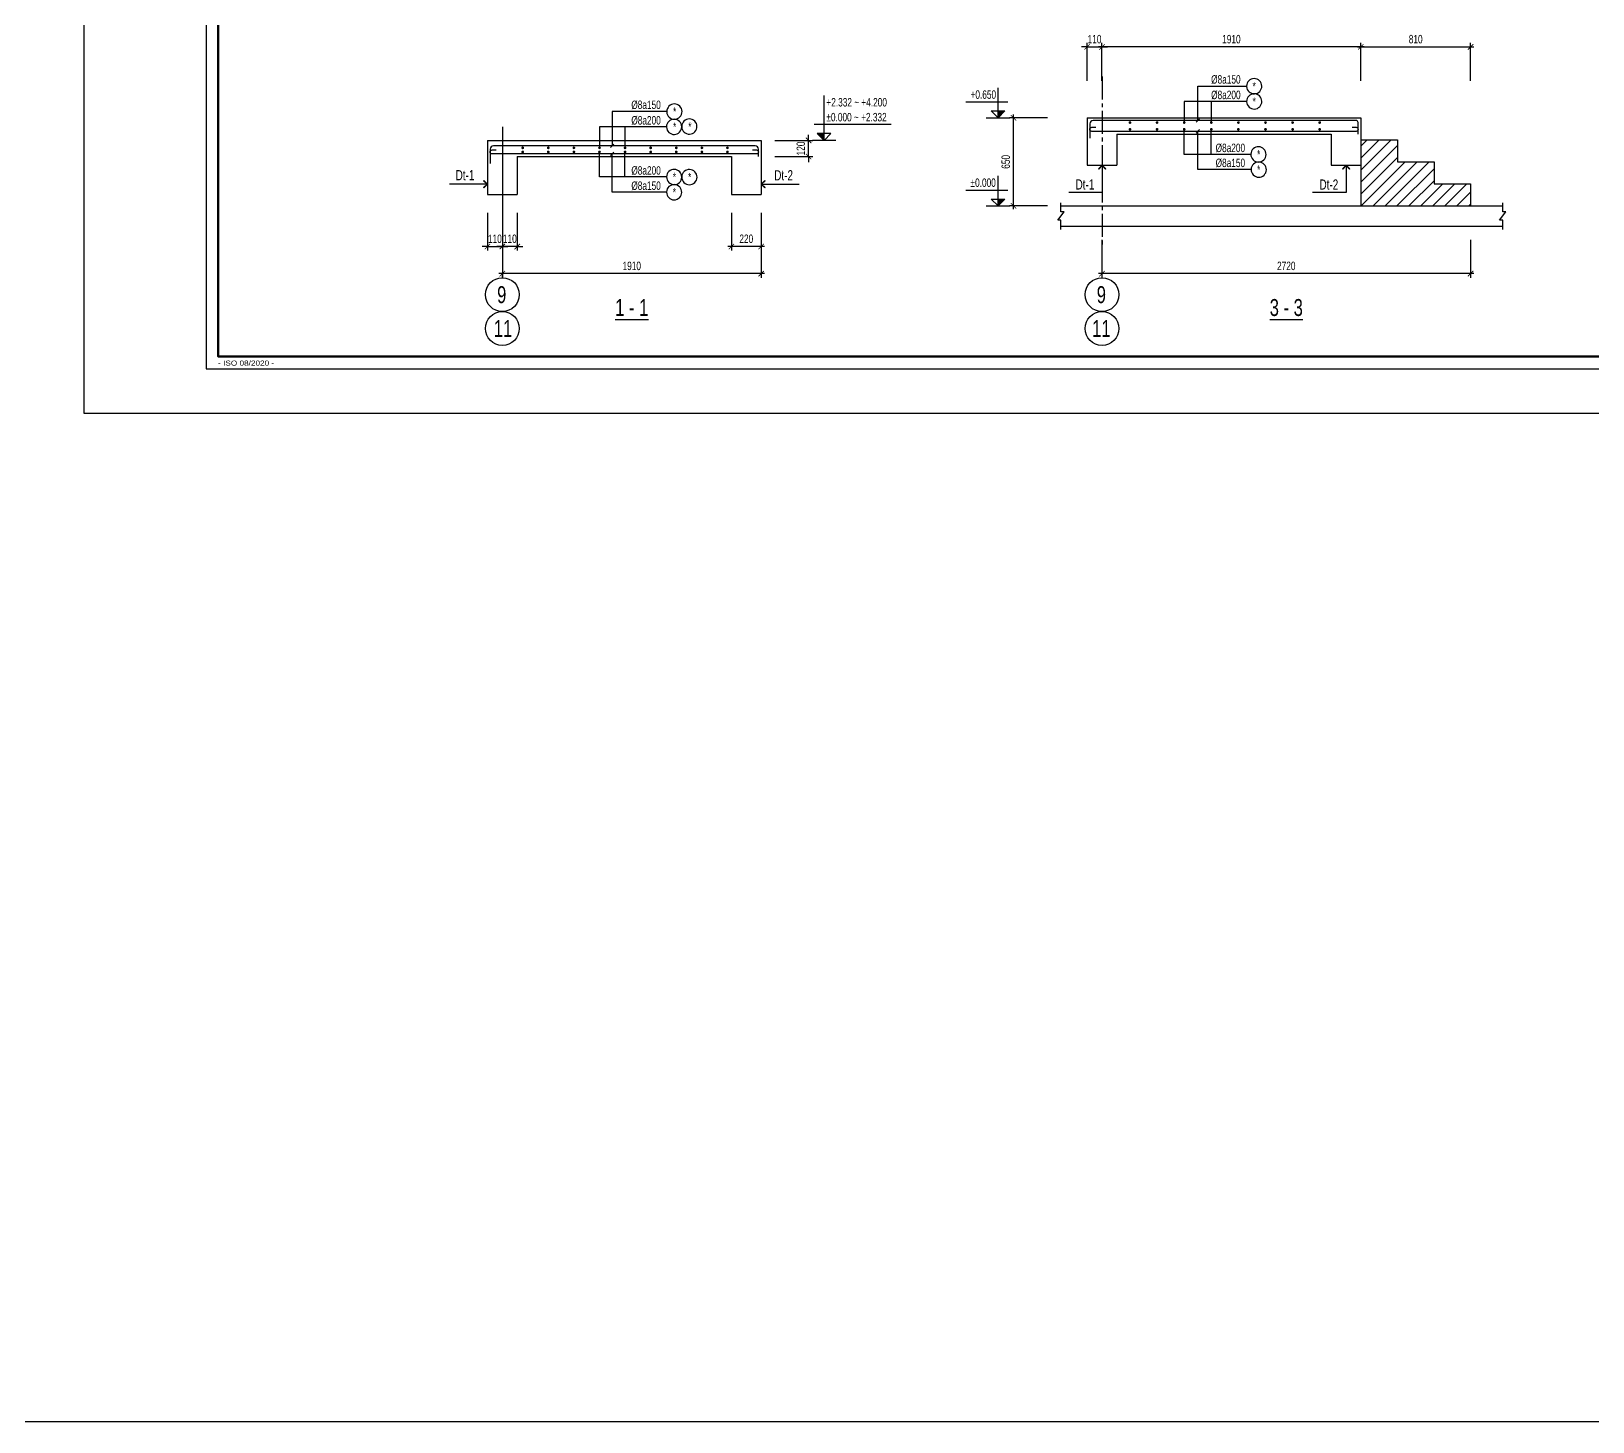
# Model space of a CAD drawing. Header units: millimetres. Extents: x -77370 to 109412, y -14880 to 214694.
# Drawn here: x -781 to 22265, y -14880 to 5642 of the extents above; entities that cross this region are included whole.
import ezdxf
from ezdxf.enums import TextEntityAlignment as Align

# ---------------------------------------------------------------- set-up
doc = ezdxf.new("R2010")
doc.units = ezdxf.units.MM
doc.header["$LTSCALE"] = 300
doc.header["$MEASUREMENT"] = 0
doc.header["$PDMODE"] = 66
doc.linetypes.add('CENTER2', pattern=[1.125, 0.75, -0.125, 0.125, -0.125])
doc.layers.get('0').update_dxf_attribs({"linetype": 'CONTINUOUS'})
doc.layers.get('DEFPOINTS').update_dxf_attribs({"linetype": 'CONTINUOUS'})
for name, color, linetype in [('CDC -TEXT KHUNG', 7, 'CONTINUOUS'), ('CDC-KHUNGTEN', 7, 'CONTINUOUS'), ('CDC.01.AXIS', 160, 'CENTER2'), ('CDC.02.DIM', 1, 'CONTINUOUS'), ('CDC.03.BORDER', 3, 'CONTINUOUS'), ('CDC.05.STEEL', 4, 'CONTINUOUS'), ('CDC.06.TEXT', 2, 'CONTINUOUS'), ('CDC.10.HATCH', 251, 'CONTINUOUS'), ('CDC.11.NOTE', 8, 'CONTINUOUS'), ('CDC.14.STEELNUM', 2, 'CONTINUOUS'), ('KCS_SNODE', 6, 'CONTINUOUS'), ('TEXTCOL_SHAPE', 6, 'CONTINUOUS')]:
    doc.layers.add(name, color=color, linetype=linetype)
doc.styles.add('KCS_SMTEXT', font='arial.ttf', dxfattribs={"width": 0.7})
doc.styles.add('KT CDC', font='arial.ttf', dxfattribs={"width": 0.85, "height": 200})
doc.styles.add('SMTEXT', font='arial.ttf', dxfattribs={"width": 0.7})
doc.dimstyles.new('KCS_DIM25', dxfattribs={"dimscale": 2, "dimtxt": 62.5, "dimasz": 40, "dimexe": 30, "dimexo": 0, "dimgap": 25, "dimtad": 1, "dimdec": 0, "dimlfac": 0.5, "dimzin": 13, "dimdsep": 46, "dimtxsty": 'KCS_SMTEXT', "dimblk": 'ARCHTICK', "dimcen": 0, "dimdle": 25, "dimclrd": 1, "dimclre": 1, "dimclrt": 2, "dimadec": 0, "dimazin": 0, "dimtfac": 1, "dimtdec": 0, "dimtix": 1, "dimtmove": 2, "dimatfit": 3, "dimfxl": 1, "dimtolj": 1, "dimtzin": 13, "dimarcsym": 0})

# ---------------------------------------------------------------- blocks, each defined once
blk = doc.blocks.new('_ArchTick')
at = {"color": 0, "linetype": 'ByBlock', "const_width": 0.15}
blk.add_lwpolyline([(-0.5, -0.5), (0.5, 0.5)], dxfattribs=at)
blk = doc.blocks.new('*D205')
at = {"layer": 'CDC.02.DIM', "color": 1, "lineweight": -2, "transparency": 16777216}
for p, q in [((6172, 2964), (6172, 2404)), ((6392, 2964), (6392, 2404)), ((6172, 2464), (6092, 2464)), ((6392, 2464), (6172, 2464)), ((6392, 2464), (6472, 2464))]:
    blk.add_line(p, q, dxfattribs=at)
at = {"layer": 'DEFPOINTS', "color": 0, "transparency": 16777216}
for p in [(6172, 2964), (6392, 2964), (6172, 2464)]:
    blk.add_point(p, dxfattribs=at)
at = {"layer": 'CDC.02.DIM', "color": 1, "lineweight": -2, "transparency": 16777216, "xscale": 80, "yscale": 80, "zscale": 80}
blk.add_blockref('_ArchTick', (6172, 2464), dxfattribs=at)
at = {"layer": 'CDC.02.DIM', "color": 1, "lineweight": -2, "transparency": 16777216, "xscale": 80, "yscale": 80, "zscale": 80, "rotation": 180}
blk.add_blockref('_ArchTick', (6392, 2464), dxfattribs=at)
at = {"layer": 'CDC.02.DIM', "color": 2, "transparency": 16777216, "insert": (6282, 2578), "char_height": 125, "attachment_point": 5, "style": 'KCS_SMTEXT'}
blk.add_mtext('\\A1;110', dxfattribs=at)
blk = doc.blocks.new('*D206')
at = {"layer": 'CDC.02.DIM', "color": 1, "lineweight": -2, "transparency": 16777216}
for p, q in [((5952, 2964), (5952, 2404)), ((6172, 2964), (6172, 2404)), ((5952, 2464), (5872, 2464)), ((5952, 2464), (6172, 2464)), ((6172, 2464), (6252, 2464))]:
    blk.add_line(p, q, dxfattribs=at)
at = {"layer": 'DEFPOINTS', "color": 0, "transparency": 16777216}
for p in [(5952, 2964), (6172, 2964), (6172, 2464)]:
    blk.add_point(p, dxfattribs=at)
at = {"layer": 'CDC.02.DIM', "color": 1, "lineweight": -2, "transparency": 16777216, "xscale": 80, "yscale": 80, "zscale": 80}
blk.add_blockref('_ArchTick', (5952, 2464), dxfattribs=at)
at = {"layer": 'CDC.02.DIM', "color": 1, "lineweight": -2, "transparency": 16777216, "xscale": 80, "yscale": 80, "zscale": 80, "rotation": 180}
blk.add_blockref('_ArchTick', (6172, 2464), dxfattribs=at)
at = {"layer": 'CDC.02.DIM', "color": 2, "transparency": 16777216, "insert": (6062, 2578), "char_height": 125, "attachment_point": 5, "style": 'KCS_SMTEXT'}
blk.add_mtext('\\A1;110', dxfattribs=at)
blk = doc.blocks.new('*D207')
at = {"layer": 'CDC.02.DIM', "color": 1, "lineweight": -2, "transparency": 16777216}
for p, q in [((6172, 2564), (6172, 2004)), ((9992, 2564), (9992, 2004)), ((10042, 2064), (6122, 2064))]:
    blk.add_line(p, q, dxfattribs=at)
at = {"layer": 'DEFPOINTS', "color": 0, "transparency": 16777216}
for p in [(6172, 2564), (9992, 2564), (6172, 2064)]:
    blk.add_point(p, dxfattribs=at)
at = {"layer": 'CDC.02.DIM', "color": 1, "lineweight": -2, "transparency": 16777216, "xscale": 80, "yscale": 80, "zscale": 80, "rotation": 180}
blk.add_blockref('_ArchTick', (6172, 2064), dxfattribs=at)
at = {"layer": 'CDC.02.DIM', "color": 1, "lineweight": -2, "transparency": 16777216, "xscale": 80, "yscale": 80, "zscale": 80}
blk.add_blockref('_ArchTick', (9992, 2064), dxfattribs=at)
at = {"layer": 'CDC.02.DIM', "color": 2, "transparency": 16777216, "insert": (8082, 2178), "char_height": 125, "attachment_point": 5, "style": 'KCS_SMTEXT'}
blk.add_mtext('\\A1;1910', dxfattribs=at)
blk = doc.blocks.new('*D208')
at = {"layer": 'CDC.02.DIM', "color": 1, "lineweight": -2, "transparency": 16777216}
for p, q in [((9552, 2964), (9552, 2404)), ((9992, 2964), (9992, 2404)), ((10042, 2464), (9502, 2464))]:
    blk.add_line(p, q, dxfattribs=at)
at = {"layer": 'DEFPOINTS', "color": 0, "transparency": 16777216}
for p in [(9552, 2964), (9992, 2964), (9552, 2464)]:
    blk.add_point(p, dxfattribs=at)
at = {"layer": 'CDC.02.DIM', "color": 1, "lineweight": -2, "transparency": 16777216, "xscale": 80, "yscale": 80, "zscale": 80, "rotation": 180}
blk.add_blockref('_ArchTick', (9552, 2464), dxfattribs=at)
at = {"layer": 'CDC.02.DIM', "color": 1, "lineweight": -2, "transparency": 16777216, "xscale": 80, "yscale": 80, "zscale": 80}
blk.add_blockref('_ArchTick', (9992, 2464), dxfattribs=at)
at = {"layer": 'CDC.02.DIM', "color": 2, "transparency": 16777216, "insert": (9772, 2578), "char_height": 125, "attachment_point": 5, "style": 'KCS_SMTEXT'}
blk.add_mtext('\\A1;220', dxfattribs=at)
blk = doc.blocks.new('*D209')
at = {"layer": 'CDC.02.DIM', "color": 1, "lineweight": -2, "transparency": 16777216}
for p, q in [((10192, 4031), (10752, 4031)), ((10692, 4031), (10692, 4111)), ((10692, 3791), (10692, 4031)), ((10192, 3791), (10752, 3791)), ((10692, 3791), (10692, 3711))]:
    blk.add_line(p, q, dxfattribs=at)
at = {"layer": 'DEFPOINTS', "color": 0, "transparency": 16777216}
for p in [(10192, 4031), (10692, 4031), (10192, 3791)]:
    blk.add_point(p, dxfattribs=at)
at = {"layer": 'CDC.02.DIM', "color": 1, "lineweight": -2, "transparency": 16777216, "xscale": 80, "yscale": 80, "zscale": 80}
for p, rotation in [((10692, 4031), 270), ((10692, 3791), 90)]:
    blk.add_blockref('_ArchTick', p, dxfattribs=dict(at, rotation=rotation))
at = {"layer": 'CDC.02.DIM', "color": 2, "transparency": 16777216, "insert": (10578, 3911), "char_height": 125, "attachment_point": 5, "rotation": 90, "style": 'KCS_SMTEXT'}
blk.add_mtext('\\A1;120', dxfattribs=at)
blk = doc.blocks.new('*D210')
at = {"layer": 'CDC.02.DIM', "color": 1, "lineweight": -2, "transparency": 16777216}
for p, q in [((18792, 5410), (20512, 5410)), ((18842, 4910), (18842, 5470)), ((20462, 4910), (20462, 5470))]:
    blk.add_line(p, q, dxfattribs=at)
at = {"layer": 'DEFPOINTS', "color": 0, "transparency": 16777216}
for p in [(20462, 5410), (18842, 4910), (20462, 4910)]:
    blk.add_point(p, dxfattribs=at)
at = {"layer": 'CDC.02.DIM', "color": 1, "lineweight": -2, "transparency": 16777216, "xscale": 80, "yscale": 80, "zscale": 80, "rotation": 180}
blk.add_blockref('_ArchTick', (18842, 5410), dxfattribs=at)
at = {"layer": 'CDC.02.DIM', "color": 1, "lineweight": -2, "transparency": 16777216, "xscale": 80, "yscale": 80, "zscale": 80}
blk.add_blockref('_ArchTick', (20462, 5410), dxfattribs=at)
at = {"layer": 'CDC.02.DIM', "color": 2, "transparency": 16777216, "insert": (19652, 5524), "char_height": 125, "attachment_point": 5, "style": 'KCS_SMTEXT'}
blk.add_mtext('\\A1;810', dxfattribs=at)
blk = doc.blocks.new('*D211')
at = {"layer": 'CDC.02.DIM', "color": 1, "lineweight": -2, "transparency": 16777216}
for p, q in [((13716, 3014), (13716, 4414)), ((14216, 4364), (13656, 4364)), ((14216, 3064), (13656, 3064))]:
    blk.add_line(p, q, dxfattribs=at)
at = {"layer": 'DEFPOINTS', "color": 0, "transparency": 16777216}
for p in [(13716, 4364), (14216, 4364), (14216, 3064)]:
    blk.add_point(p, dxfattribs=at)
at = {"layer": 'CDC.02.DIM', "color": 1, "lineweight": -2, "transparency": 16777216, "xscale": 80, "yscale": 80, "zscale": 80}
for p, rotation in [((13716, 4364), 90), ((13716, 3064), 270)]:
    blk.add_blockref('_ArchTick', p, dxfattribs=dict(at, rotation=rotation))
at = {"layer": 'CDC.02.DIM', "color": 2, "transparency": 16777216, "insert": (13602, 3714), "char_height": 125, "attachment_point": 5, "rotation": 90, "style": 'KCS_SMTEXT'}
blk.add_mtext('\\A1;650', dxfattribs=at)
blk = doc.blocks.new('*D212')
at = {"layer": 'CDC.02.DIM', "color": 1, "lineweight": -2, "transparency": 16777216}
for p, q in [((15022, 2564), (15022, 2004)), ((20462, 2564), (20462, 2004)), ((20512, 2064), (14972, 2064))]:
    blk.add_line(p, q, dxfattribs=at)
at = {"layer": 'DEFPOINTS', "color": 0, "transparency": 16777216}
for p in [(15022, 2564), (20462, 2564), (15022, 2064)]:
    blk.add_point(p, dxfattribs=at)
at = {"layer": 'CDC.02.DIM', "color": 1, "lineweight": -2, "transparency": 16777216, "xscale": 80, "yscale": 80, "zscale": 80, "rotation": 180}
blk.add_blockref('_ArchTick', (15022, 2064), dxfattribs=at)
at = {"layer": 'CDC.02.DIM', "color": 1, "lineweight": -2, "transparency": 16777216, "xscale": 80, "yscale": 80, "zscale": 80}
blk.add_blockref('_ArchTick', (20462, 2064), dxfattribs=at)
at = {"layer": 'CDC.02.DIM', "color": 2, "transparency": 16777216, "insert": (17742, 2178), "char_height": 125, "attachment_point": 5, "style": 'KCS_SMTEXT'}
blk.add_mtext('\\A1;2720', dxfattribs=at)
blk = doc.blocks.new('*D213')
at = {"layer": 'CDC.02.DIM', "color": 1, "lineweight": -2, "transparency": 16777216}
for p, q in [((18892, 5410), (14972, 5410)), ((15022, 4910), (15022, 5470)), ((18842, 4910), (18842, 5470))]:
    blk.add_line(p, q, dxfattribs=at)
at = {"layer": 'DEFPOINTS', "color": 0, "transparency": 16777216}
for p in [(15022, 5410), (15022, 4910), (18842, 4910)]:
    blk.add_point(p, dxfattribs=at)
at = {"layer": 'CDC.02.DIM', "color": 1, "lineweight": -2, "transparency": 16777216, "xscale": 80, "yscale": 80, "zscale": 80, "rotation": 180}
blk.add_blockref('_ArchTick', (15022, 5410), dxfattribs=at)
at = {"layer": 'CDC.02.DIM', "color": 1, "lineweight": -2, "transparency": 16777216, "xscale": 80, "yscale": 80, "zscale": 80}
blk.add_blockref('_ArchTick', (18842, 5410), dxfattribs=at)
at = {"layer": 'CDC.02.DIM', "color": 2, "transparency": 16777216, "insert": (16932, 5524), "char_height": 125, "attachment_point": 5, "style": 'KCS_SMTEXT'}
blk.add_mtext('\\A1;1910', dxfattribs=at)
blk = doc.blocks.new('*D483')
at = {"layer": 'CDC.02.DIM', "color": 1, "lineweight": -2, "transparency": 16777216}
for p, q in [((14802, 5410), (14722, 5410)), ((14802, 4910), (14802, 5470)), ((14802, 5410), (15022, 5410)), ((15022, 4910), (15022, 5470)), ((15022, 5410), (15102, 5410))]:
    blk.add_line(p, q, dxfattribs=at)
at = {"layer": 'DEFPOINTS', "color": 0, "transparency": 16777216}
for p in [(15022, 5410), (14802, 4910), (15022, 4910)]:
    blk.add_point(p, dxfattribs=at)
at = {"layer": 'CDC.02.DIM', "color": 1, "lineweight": -2, "transparency": 16777216, "xscale": 80, "yscale": 80, "zscale": 80}
blk.add_blockref('_ArchTick', (14802, 5410), dxfattribs=at)
at = {"layer": 'CDC.02.DIM', "color": 1, "lineweight": -2, "transparency": 16777216, "xscale": 80, "yscale": 80, "zscale": 80, "rotation": 180}
blk.add_blockref('_ArchTick', (15022, 5410), dxfattribs=at)
at = {"layer": 'CDC.02.DIM', "color": 2, "transparency": 16777216, "insert": (14912, 5524), "char_height": 125, "attachment_point": 5, "style": 'KCS_SMTEXT'}
blk.add_mtext('\\A1;110', dxfattribs=at)
blk = doc.blocks.new('Khung tên chuẩn')
at = {"layer": 'CDC-KHUNGTEN', "color": 8}
blk.add_lwpolyline([(75096, 1100), (83000, 1100), (83000, 58300), (3000, 58300), (3000, 1100), (75096, 1100)], dxfattribs=at)
at = {"layer": 'CDC-KHUNGTEN', "color": 255, "lineweight": 60}
blk.add_lwpolyline([(74900, 1400), (74900, 58000), (3300, 58000), (3300, 1400), (74900, 1400)], close=True, dxfattribs=at)
at = {"layer": 'DEFPOINTS', "color": 1, "ltscale": 0.2}
blk.add_lwpolyline([(0, 0), (0, 59400), (84100, 59400), (84100, 0), (0, 0)], close=True, dxfattribs=at)
at = {"layer": 'CDC -TEXT KHUNG', "color": 6, "style": 'KT CDC', "width": 1.15}
blk.add_text('- ISO 08/2020 -', height=125.69, dxfattribs=at).set_placement((3294, 1177))

msp = doc.modelspace()

# ---------------------------------------------------------------- hatches: boundary and pattern name
at = {"layer": 'CDC.10.HATCH'}
h = msp.add_hatch(dxfattribs=at)
h.set_pattern_fill('ANSI31', color=256, scale=1000, style=0)
h.set_pattern_definition([(45, (-2393833.85, 1002705.31), (-88.3883476, 88.3883476), [])])
h.paths.add_polyline_path([(20462.2, 3389.2), (19922.2, 3389.2), (19922.2, 3714.2), (19382.2, 3714.2), (19382.2, 4039.2), (18842.2, 4039.2), (18842.2, 3064.2), (20462.2, 3064.2)])

# ---------------------------------------------------------------- linework, layer by layer
at = {"layer": 'CDC.01.AXIS', "ltscale": 1.5}
msp.add_line((15022.2, 4971.2, 0), (15022.2, 2490.3, 0), dxfattribs=at)
at = {"layer": 'CDC.01.AXIS'}
for p in [(6172.2, 4230.8, 0), (6172.2, 4030.8, 0)]:
    msp.add_line(p, (6172.2, 2964.2, 0), dxfattribs=at)
at = {"layer": 'CDC.02.DIM', "color": 1, "linetype": 'ByBlock'}
for p, q in [((10920.4, 4030.8, 0), (10920.4, 4692, 0)), ((13488, 4364.3, 0), (13488, 4805.4, 0)), ((13014.6, 4597.8, 0), (13631.9, 4597.8, 0)), ((13387.3, 4464.9, 0), (13588.6, 4464.9, 0)), ((13488, 4364.3, 0), (13387.3, 4464.9, 0)), ((13488, 4364.3, 0), (13588.6, 4464.9, 0)), ((11910.5, 4264.3, 0), (10776.5, 4264.3, 0)), ((13314.8, 4364.3, 0), (13661.2, 4364.3, 0)), ((11093.6, 4030.8, 0), (10747.2, 4030.8, 0)), ((11021, 4131.5, 0), (10819.7, 4131.5, 0)), ((10920.4, 4030.8, 0), (10819.7, 4131.5, 0)), ((10920.4, 4030.8, 0), (11021, 4131.5, 0)), ((13488, 3064.3, 0), (13488, 3505.4, 0)), ((13014.6, 3297.8, 0), (13631.9, 3297.8, 0)), ((13314.8, 3064.3, 0), (13661.2, 3064.3, 0)), ((13387.3, 3164.9, 0), (13588.6, 3164.9, 0)), ((13488, 3064.3, 0), (13387.3, 3164.9, 0)), ((13488, 3064.3, 0), (13588.6, 3164.9, 0))]:
    msp.add_line(p, q, dxfattribs=at)
at = {"layer": 'CDC.02.DIM'}
for centre in [(6172.2, 1754.2, 0), (15022.2, 1754.2, 0), (6172.2, 1254.2, 0), (15022.2, 1254.2, 0)]:
    msp.add_circle(centre, 250, dxfattribs=at)
for points in [[(13588.6, 4464.9, 0), (13488, 4364.3, 0), (13488, 4464.9, 0)], [(10819.7, 4131.5, 0), (10920.4, 4030.8, 0), (10920.4, 4131.5, 0)], [(13588.6, 3164.9, 0), (13488, 3064.3, 0), (13488, 3164.9, 0)]]:
    msp.add_solid(points, dxfattribs=at)
at = {"layer": 'CDC.03.BORDER'}
for p, q in [((14802.2, 4364.2, 0), (18842.2, 4364.2, 0)), ((14802.2, 4364.2, 0), (14802.2, 3664.2, 0)), ((18842.2, 4364.2, 0), (18842.2, 3064.2, 0)), ((5952.2, 4030.8, 0), (5952.2, 3230.8, 0)), ((5952.2, 4030.8, 0), (9992.2, 4030.8, 0)), ((9992.2, 4030.8, 0), (9992.2, 3230.8, 0)), ((15242.2, 4124.2, 0), (18402.2, 4124.2, 0)), ((15242.2, 4124.2, 0), (15242.2, 3664.2, 0)), ((18402.2, 4124.2, 0), (18402.2, 3664.2, 0)), ((6392.2, 3790.8, 0), (6392.2, 3230.8, 0)), ((6392.2, 3790.8, 0), (9552.2, 3790.8, 0)), ((9552.2, 3790.8, 0), (9552.2, 3230.8, 0)), ((14802.2, 3664.2, 0), (15242.2, 3664.2, 0)), ((18402.2, 3664.2, 0), (18842.2, 3664.2, 0)), ((5952.2, 3230.8, 0), (6392.2, 3230.8, 0)), ((9552.2, 3230.8, 0), (9992.2, 3230.8, 0)), ((14416.2, 3064.2, 0), (20936.2, 3064.2, 0)), ((14416.2, 2764.2, 0), (20936.2, 2764.2, 0))]:
    msp.add_line(p, q, dxfattribs=at)
at = {"layer": 'CDC.03.BORDER', "elevation": 0}
msp.add_lwpolyline([(18842.2, 4039.2), (19382.2, 4039.2), (19382.2, 3714.2), (19922.2, 3714.2), (19922.2, 3389.2), (20462.2, 3389.2), (20462.2, 3064.2)], dxfattribs=at)
at = {"layer": 'CDC.05.STEEL', "color": 4, "elevation": 0}
for points in [[(18802.2, 4124.2), (18802.2, 4294.2, 0.4142136), (18772.2, 4324.2), (14892.2, 4324.2, 0.4142136), (14842.2, 4274.2), (14842.2, 4064.2)], [(9952.2, 3790.8), (9952.2, 3900.8, 0.4142136), (9902.2, 3950.8), (6042.2, 3950.8, 0.4142136), (5992.2, 3900.8), (5992.2, 3690.8)]]:
    msp.add_lwpolyline(points, format="xyb", dxfattribs=at)
at = {"layer": 'CDC.05.STEEL', "elevation": 0}
for points in [[(18712.2, 4224.2), (18772.2, 4224.2, -1), (18772.2, 4164.2), (14872.2, 4164.2, -1), (14872.2, 4224.2), (14932.2, 4224.2)], [(9862.2, 3890.8), (9922.2, 3890.8, -1), (9922.2, 3830.8), (6022.2, 3830.8, -1), (6022.2, 3890.8), (6082.2, 3890.8)]]:
    msp.add_lwpolyline(points, format="xyb", dxfattribs=at)
at = {"layer": 'CDC.11.NOTE'}
for p, q in [((17156.2, 4604.2), (16237, 4604.2)), ((16237, 4604.2), (16237, 4294.2, 0)), ((16635, 4604.2), (16635, 4294.2, 0)), ((6172.2, 2004.2, 0), (6172.2, 2059.2, 0)), ((15022.2, 2004.2, 0), (15022.2, 2059.2, 0))]:
    msp.add_line(p, q, dxfattribs=at)
at = {"layer": 'CDC.11.NOTE', "elevation": 0}
for points in [[(16436, 4324.2), (16436, 4829.2), (17156.2, 4829.2)], [(8598.7, 4455.8), (7793, 4455.8), (7793, 3950.8)], [(8594.8, 4230.8), (7604.4, 4230.8), (7604.4, 3920.8)], [(7980, 4230.8), (7980, 3926.8)], [(17218.8, 3824.2), (16235.4, 3824.2), (16235.4, 4194.2)], [(17222.7, 3599.2), (16435, 3599.2), (16435, 4164.2)], [(16634.6, 3824.2), (16634.6, 4188.2)], [(8595.1, 3490.8), (7604.7, 3490.8), (7604.7, 3860.8)], [(8595.1, 3265.8), (7791.7, 3265.8), (7791.7, 3830.8)], [(7980.2, 3490.8), (7980.2, 3854.8)], [(15024.6, 3664.2), (14971.6, 3611.2), (14975.1, 3607.7), (15024.6, 3659.2), (15074.1, 3607.7), (15077.7, 3611.2), (15024.6, 3664.2), (15024.6, 3263.4), (14531.3, 3263.4)], [(18624.6, 3664.2), (18571.6, 3611.2), (18575.1, 3607.7), (18624.6, 3659.2), (18674.1, 3607.7), (18677.7, 3611.2), (18624.6, 3664.2), (18624.6, 3263.4), (18131.3, 3263.4)], [(5952.2, 3385), (5899.1, 3438), (5895.6, 3434.5), (5947.2, 3385), (5895.6, 3335.5), (5899.1, 3332), (5952.2, 3385), (5393.3, 3385)], [(9992.2, 3385), (10045.2, 3438), (10048.7, 3434.5), (9997.2, 3385), (10048.7, 3335.5), (10045.2, 3332), (9992.2, 3385), (10551, 3385)]]:
    msp.add_lwpolyline(points, dxfattribs=at)
at = {"layer": 'CDC.11.NOTE', "color": 3, "elevation": 0}
for points in [[(16410.3, 4139.5), (16459.8, 4189)], [(16411.2, 4299.5), (16460.7, 4349)], [(7817.7, 3975.6), (7768.2, 3926.1)], [(7817.7, 3855.6), (7768.2, 3806.1)]]:
    msp.add_lwpolyline(points, dxfattribs=at)
at = {"layer": 'CDC.11.NOTE', "color": 1, "elevation": 0}
for points in [[(14416.2, 2717.4), (14416.2, 2851.7), (14369.3, 2851.7), (14463.1, 2976.7), (14416.2, 2976.7), (14416.2, 3111.1)], [(20936.2, 2717.4), (20936.2, 2851.7), (20889.3, 2851.7), (20983.1, 2976.7), (20936.2, 2976.7), (20936.2, 3111.1)]]:
    msp.add_lwpolyline(points, dxfattribs=at)
at = {"layer": 'CDC.14.STEELNUM', "color": 8}
for centre, start, end in [((17268.7, 4830.7), 182.29244, 180), ((17268.7, 4605.7), 182.29244, 180), ((8711.2, 4455.8, 0), 182.29244, 180), ((8707.3, 4230.8, 0), 182.29244, 180), ((8932.2, 4235.3, 0), 182.29244, 180), ((17331.3, 3824.2, 0), 180, 177.70756), ((17335.2, 3599.2, 0), 180, 177.70756), ((8707.6, 3490.8, 0), 180, 177.70756), ((8932.5, 3488.6, 0), 180, 177.70756), ((8707.6, 3265.8, 0), 180, 177.70756)]:
    msp.add_arc(centre, 112.5, start, end, dxfattribs=at)
at = {"layer": 'KCS_SNODE', "const_width": 20, "elevation": 0}
for points in [[(15429.2, 4302.2, 1), (15441.2, 4286.2, 1)], [(15429.2, 4186.2, -1), (15441.2, 4202.2, -1)], [(15829.2, 4302.2, 1), (15841.2, 4286.2, 1)], [(15829.2, 4186.2, -1), (15841.2, 4202.2, -1)], [(16229.2, 4302.2, 1), (16241.2, 4286.2, 1)], [(16229.2, 4186.2, -1), (16241.2, 4202.2, -1)], [(16629.2, 4302.2, 1), (16641.2, 4286.2, 1)], [(16629.2, 4186.2, -1), (16641.2, 4202.2, -1)], [(17029.2, 4302.2, 1), (17041.2, 4286.2, 1)], [(17029.2, 4186.2, -1), (17041.2, 4202.2, -1)], [(17429.2, 4302.2, 1), (17441.2, 4286.2, 1)], [(17429.2, 4186.2, -1), (17441.2, 4202.2, -1)], [(17829.2, 4302.2, 1), (17841.2, 4286.2, 1)], [(17829.2, 4186.2, -1), (17841.2, 4202.2, -1)], [(18229.2, 4302.2, 1), (18241.2, 4286.2, 1)], [(18229.2, 4186.2, -1), (18241.2, 4202.2, -1)], [(6466.2, 3928.8, 1), (6478.2, 3912.8, 1)], [(6843.9, 3928.8, 1), (6855.9, 3912.8, 1)], [(7221.7, 3928.8, 1), (7233.7, 3912.8, 1)], [(7599.5, 3928.8, 1), (7611.5, 3912.8, 1)], [(7977.3, 3928.8, 1), (7989.3, 3912.8, 1)], [(8355, 3928.8, 1), (8367, 3912.8, 1)], [(8732.8, 3928.8, 1), (8744.8, 3912.8, 1)], [(9110.6, 3928.8, 1), (9122.6, 3912.8, 1)], [(9488.4, 3928.8, 1), (9500.4, 3912.8, 1)], [(6466.2, 3852.8, -1), (6478.2, 3868.8, -1)], [(6843.9, 3852.8, -1), (6855.9, 3868.8, -1)], [(7221.7, 3852.8, -1), (7233.7, 3868.8, -1)], [(7599.5, 3852.8, -1), (7611.5, 3868.8, -1)], [(7977.3, 3852.8, -1), (7989.3, 3868.8, -1)], [(8355, 3852.8, -1), (8367, 3868.8, -1)], [(8732.8, 3852.8, -1), (8744.8, 3868.8, -1)], [(9110.6, 3852.8, -1), (9122.6, 3868.8, -1)], [(9488.4, 3852.8, -1), (9500.4, 3868.8, -1)]]:
    msp.add_lwpolyline(points, format="xyb", close=True, dxfattribs=at)
at = {"layer": 'TEXTCOL_SHAPE'}
msp.add_lwpolyline([(-77370.2, 91558.5), (108990, 91558.5), (108990, -14880), (-77370.2, -14880)], close=True, dxfattribs=at)

# ---------------------------------------------------------------- block references
at = {"xscale": 0.5999999999985448, "yscale": 0.5999999999985448, "zscale": 0.5999999999985448}
msp.add_blockref('Khung tên chuẩn', (0, 0), dxfattribs=at)

# ---------------------------------------------------------------- texts
at = {"layer": 'CDC.02.DIM', "color": 2, "linetype": 'ByBlock', "style": 'SMTEXT', "width": 0.7}
for s, p in [('+2.332 ~ +4.200', (10954.6, 4531, 0)), ('+0.650', (13082, 4644.5, 0)), ('%%P0.000 ~ +2.332', (10954.6, 4311, 0)), ('%%P0.000', (13082, 3344.5, 0))]:
    msp.add_text(s, height=125, dxfattribs=at).set_placement(p)
at = {"layer": 'CDC.02.DIM', "color": 4, "style": 'SMTEXT', "width": 0.7}
for s, p in [('9', (6162.7, 1754.2, 0)), ('9', (15012.7, 1754.2, 0)), ('11', (6181.6, 1254.2, 0)), ('11', (15012.7, 1254.2, 0))]:
    msp.add_text(s, height=250, dxfattribs=at).set_placement(p, align=Align.MIDDLE)
at = {"layer": 'CDC.06.TEXT', "color": 2, "linetype": 'ByBlock', "style": 'SMTEXT', "width": 0.7}
for s, p in [('%%C8a150', (16850.3, 4930.8)), ('%%C8a150', (8292.7, 4556, 0)), ('%%C8a200', (16850.3, 4702.1)), ('%%C8a200', (8292.7, 4327.2, 0)), ('%%C8a200', (16916.7, 3920.6, 0)), ('%%C8a150', (16916.7, 3699.4, 0)), ('%%C8a200', (8293, 3587.2, 0)), ('%%C8a150', (8293, 3362.2, 0))]:
    msp.add_text(s, height=125, dxfattribs=at).set_placement(p, align=Align.MIDDLE)
at = {"layer": 'CDC.06.TEXT', "style": 'SMTEXT', "width": 0.7}
for s, p in [('Dt-1', (5621.2, 3516.3, 0)), ('Dt-2', (10323.1, 3516.3, 0)), ('Dt-1', (14770.4, 3379.6, 0)), ('Dt-2', (18370.4, 3379.6, 0))]:
    msp.add_text(s, height=150, dxfattribs=at).set_placement(p, align=Align.MIDDLE)
at = {"layer": 'CDC.06.TEXT', "color": 4, "linetype": 'ByBlock', "style": 'SMTEXT', "width": 0.7}
for s, p in [('%%U1 - 1', (8082.2, 1564.2, 0)), ('%%U3 - 3', (17742.2, 1564.2, 0))]:
    msp.add_text(s, height=250, dxfattribs=at).set_placement(p, align=Align.MIDDLE)
at = {"layer": 'CDC.14.STEELNUM', "linetype": 'ByBlock', "style": 'SMTEXT', "width": 0.7}
for p in [(17268.7, 4830.7), (17268.7, 4605.7), (8715.1, 4455.8, 0), (8715.1, 4230.8, 0), (8940, 4235.3, 0), (17335.2, 3824.2, 0), (8711.4, 3490.8, 0), (8936.4, 3488.6, 0), (17335.2, 3599.2, 0), (8711.4, 3265.8, 0)]:
    msp.add_text('*', height=125, dxfattribs=at).set_placement(p, align=Align.MIDDLE)

# ---------------------------------------------------------------- dimensions: what is measured, and where the dimension line sits
at = {"layer": 'CDC.02.DIM'}
for base, p1, p2, angle, picture, middle in [((15022.2, 5410.2, 0), (14802.2, 4910.2, 0), (15022.2, 4910.2, 0), 180, '*D483', (14912.2, 5524.1, 0)), ((20462.2, 5410.2, 0), (18842.2, 4910.2, 0), (20462.2, 4910.2, 0), 180, '*D210', (19652.2, 5524.1, 0)), ((13716.2, 4364.2, 0), (14216.2, 3064.2, 0), (14216.2, 4364.2, 0), 270, '*D211', (13602.4, 3714.2, 0)), ((10692.2, 4030.8, 0), (10192.2, 3790.8, 0), (10192.2, 4030.8, 0), 270, '*D209', (10578.3, 3910.8, 0)), ((6172.2, 2464.2, 0), (5952.2, 2964.2, 0), (6172.2, 2964.2, 0), 180, '*D206', (6062.2, 2578.1, 0))]:
    dim = msp.add_linear_dim(base=base, p1=p1, p2=p2, angle=angle, dimstyle='KCS_DIM25', dxfattribs=at)
    dim.commit()
    dim.dimension.update_dxf_attribs({"geometry": picture, "text_midpoint": middle})
for base, p1, p2, picture, middle in [((15022.2, 5410.2, 0), (18842.2, 4910.2, 0), (15022.2, 4910.2, 0), '*D213', (16932.2, 5524.1, 0)), ((6172.2, 2464.2, 0), (6392.2, 2964.2, 0), (6172.2, 2964.2, 0), '*D205', (6282.2, 2578.1, 0)), ((9552.2, 2464.2, 0), (9992.2, 2964.2, 0), (9552.2, 2964.2, 0), '*D208', (9772.2, 2578.1, 0)), ((6172.2, 2064.2, 0), (9992.2, 2564.2, 0), (6172.2, 2564.2, 0), '*D207', (8082.2, 2178.1, 0)), ((15022.2, 2064.2, 0), (20462.2, 2564.2, 0), (15022.2, 2564.2, 0), '*D212', (17742.2, 2178.1, 0))]:
    dim = msp.add_linear_dim(base=base, p1=p1, p2=p2, dimstyle='KCS_DIM25', dxfattribs=at)
    dim.commit()
    dim.dimension.update_dxf_attribs({"geometry": picture, "text_midpoint": middle})

doc.saveas('drawing.dxf')
